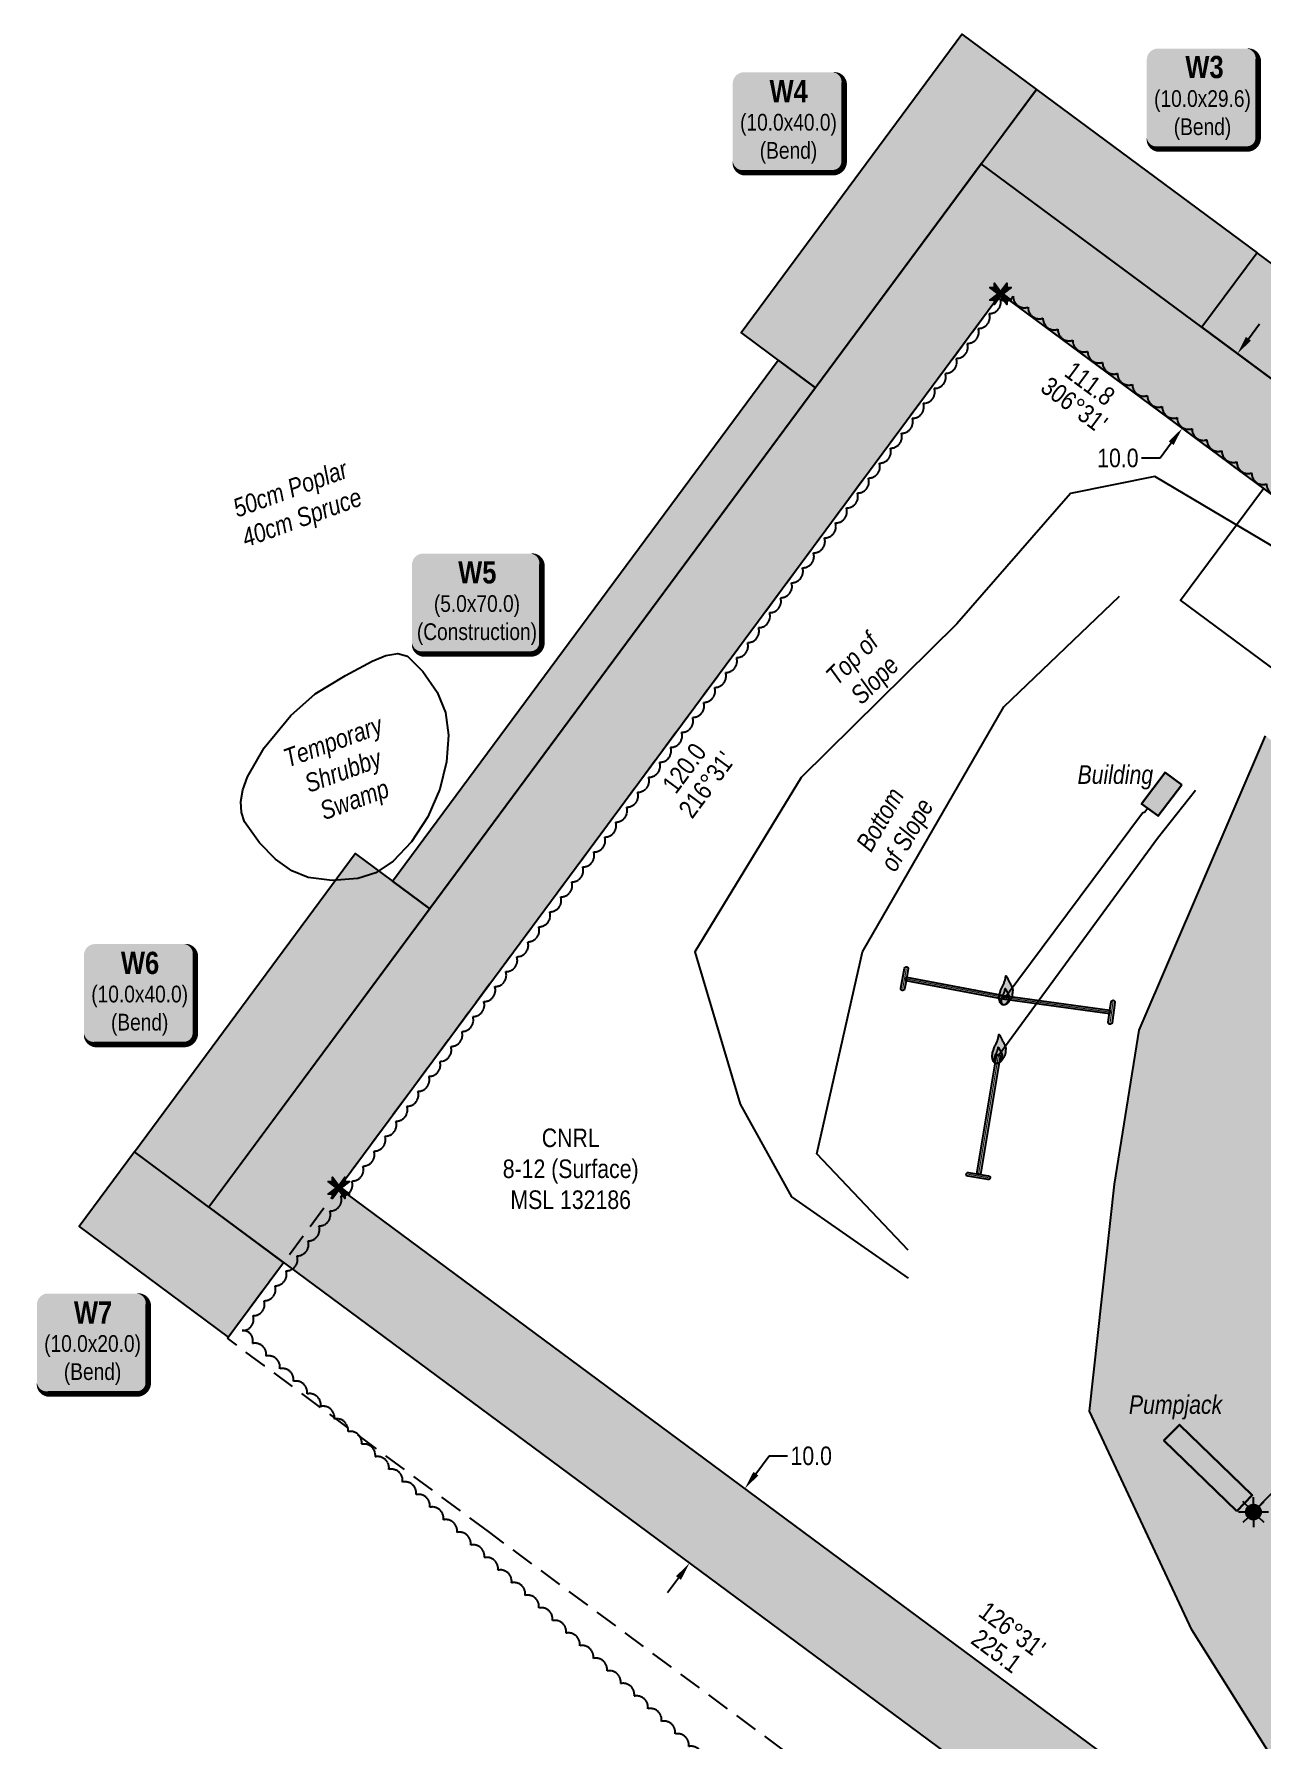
# Model space of a CAD drawing. Extents: x 391856 to 401992, y 6055951 to 6064954.
# Drawn here: x 397729 to 398391, y 6061856 to 6062775 of the extents above; entities that cross this region are included whole.
import ezdxf
from ezdxf.enums import TextEntityAlignment as Align

# ---------------------------------------------------------------- set-up
doc = ezdxf.new("R2010")
doc.units = 0
doc.header["$LTSCALE"] = 5
doc.header["$PDSIZE"] = 0.5
doc.linetypes.add('0', pattern=[1, 1, 0])
doc.linetypes.add('foc-ACCESSROAD', pattern=[3.75, 2.5, -1.25])
doc.layers.get('Defpoints').update_dxf_attribs({"color": 9})
for name, color, linetype, true_color in [('AS-PIPE-AG', 7, 'Continuous', 0x7d00fa), ('AS-STRUCTURE-H', 7, 'Continuous', 0xa8a8a8), ('AS-STRUCTURE-T', 7, 'Continuous', 0x454545), ('P-TEMP-BLUE-H', 7, 'Continuous', 0x99e6ff)]:
    doc.layers.add(name, color=color, linetype=linetype, true_color=true_color)
for name, color, linetype in [('AS-ROADS', 254, 'Continuous'), ('AS-SYMBOL', 7, 'Continuous'), ('C-RW', 13, 'Continuous'), ('C-WS', 13, 'foc-ACCESSROAD'), ('C-WS-S', 8, 'Continuous'), ('L-BD1', 253, 'Continuous'), ('L-MON', 1, 'Continuous'), ('P-PROPOSED', 10, 'Continuous'), ('P-PROPOSED-H', 21, 'Continuous'), ('P-TEMP-BLOCKS', 250, 'Continuous'), ('P-TEMP-BLUE', 146, 'Continuous'), ('P-TXT', 4, 'Continuous'), ('T-BUSH', 110, '0'), ('T-BUSH-T', 110, 'Continuous'), ('T-SLOPE', 48, 'Continuous'), ('WETLAND', 143, 'Continuous'), ('WETLAND-T', 146, 'Continuous')]:
    doc.layers.add(name, color=color, linetype=linetype)
doc.layers.add('AS-STRUCTURE', color=7, linetype='Continuous', lineweight=30, true_color=0x595959)
doc.layers.add('C-WS-T', color=13, linetype='Continuous', lineweight=9)
doc.layers.add('T-TEXT', color=48, linetype='Continuous', lineweight=18)
doc.styles.add('80', font='ARIALN.TTF', dxfattribs={"height": 10})
doc.styles.add('80CG', font='ARIALN.TTF', dxfattribs={"height": 10})
doc.styles.add('80L', font='ARIALN.TTF', dxfattribs={"height": 10})
doc.styles.add('BOLD', font='ARIALNB.TTF')
doc.dimstyles.new('Compass 5 000', dxfattribs={"dimscale": 5, "dimtxt": 9, "dimasz": 2, "dimexe": 0.2, "dimexo": 0.0625, "dimgap": 0.5, "dimtad": 0, "dimtih": 1, "dimtoh": 1, "dimzin": 0, "dimdsep": 46, "dimtxsty": '80CG', "dimcen": 0.1, "dimse1": 1, "dimse2": 1, "dimclrd": 256, "dimclrt": 256, "dimaunit": 1, "dimadec": 4, "dimazin": 0, "dimtfac": 0.06, "dimtofl": 0, "dimtmove": 0, "dimatfit": 1, "dimfxl": 0.2, "dimtolj": 1, "dimtzin": 0, "dimlwd": -1, "dimarcsym": 0})

# ---------------------------------------------------------------- blocks, each defined once
blk = doc.blocks.new('*U58')
at = {"true_color": 0x99e6ff}
h = blk.add_hatch(color=141, dxfattribs=at)
edge = h.paths.add_edge_path()
edge.add_line((-24, -35.61), (24, -35.61))
edge.add_arc((24, -29.61), 6, 270, 360)
edge.add_line((30, -29.61), (30, 12.5))
edge.add_arc((24, 12.5), 6, 0, 90)
edge.add_line((24, 18.5), (-24, 18.5))
edge.add_arc((-24, 12.5), 6, 90, 180)
edge.add_line((-30, 12.5), (-30, -29.61))
edge.add_arc((-24, -29.61), 6, 180, 270)
at = {"color": 250, "flags": 128}
blk.add_lwpolyline([(-24, -35.61, 3, 3, 0), (24, -35.61, 3, 3, 0.414214), (30, -29.61, 3, 3, 0), (30, 12.5, 3, 0, 0.414214), (24, 18.5, 0, 0, 0), (-24, 18.5, 0, 0, 0.414214), (-30, 12.5, 0, 0, 0), (-30, -29.61, 0, 3, 0.414214)], format="xyseb", close=True, dxfattribs=at)
at = {"flags": 128}
blk.add_lwpolyline([(-25.03, -20.16, 0, 7.5, 0), (0, 0, 0, 0, 0)], format="xyseb", dxfattribs=at)
at = {"color": 250}
for tag, p, height, style in [('TEMP_AREA_W1_001', (-9.21, 2.24), 12, 'BOLD'), ('ENTER_TEXT_001', (-30.66, -12.93), 9, '80')]:
    blk.add_attdef(tag, p, '', height=height, dxfattribs=dict(at, style=style))
blk = doc.blocks.new('*U59')
at = {"true_color": 0x99e6ff}
h = blk.add_hatch(color=141, dxfattribs=at)
edge = h.paths.add_edge_path()
edge.add_line((-29, -35.61), (29, -35.61))
edge.add_arc((29, -29.61), 6, 270, 360)
edge.add_line((35, -29.61), (35, 12.5))
edge.add_arc((29, 12.5), 6, 0, 90)
edge.add_line((29, 18.5), (-29, 18.5))
edge.add_arc((-29, 12.5), 6, 90, 180)
edge.add_line((-35, 12.5), (-35, -29.61))
edge.add_arc((-29, -29.61), 6, 180, 270)
at = {"color": 250, "flags": 128}
blk.add_lwpolyline([(-29, -35.61, 3, 3, 0), (29, -35.61, 3, 3, 0.414214), (35, -29.61, 3, 3, 0), (35, 12.5, 3, 0, 0.414214), (29, 18.5, 0, 0, 0), (-29, 18.5, 0, 0, 0.414214), (-35, 12.5, 0, 0, 0), (-35, -29.61, 0, 3, 0.414214)], format="xyseb", close=True, dxfattribs=at)
at = {"flags": 128}
blk.add_lwpolyline([(-25.03, -20.16, 0, 7.5, 0), (0, 0, 0, 0, 0)], format="xyseb", dxfattribs=at)
at = {"color": 250}
for tag, p, height, style in [('TEMP_AREA_W1_001', (-9.21, 2.24), 12, 'BOLD'), ('ENTER_TEXT_001', (-30.66, -12.93), 9, '80')]:
    blk.add_attdef(tag, p, '', height=height, dxfattribs=dict(at, style=style))
blk = doc.blocks.new('*D121')
at = {"layer": 'Defpoints', "color": 0, "transparency": 16777216}
for p in [(398083.72, 6062012.56), (398053.94, 6061972.4), (398082.6, 6061951.14)]:
    blk.add_point(p, dxfattribs=at)
at = {"layer": 'P-TXT', "transparency": 16777216}
for p, q in [((398118.34, 6061999.33), (398125.43, 6062008.89)), ((398125.43, 6062008.89), (398135.43, 6062008.89)), ((398076.64, 6061943.11), (398070.69, 6061935.08))]:
    blk.add_line(p, q, dxfattribs=at)
for points in [[(398117, 6062000.33), (398119.68, 6061998.34), (398112.38, 6061991.3)], [(398075.31, 6061944.1), (398077.98, 6061942.12), (398082.6, 6061951.14)]]:
    blk.add_solid(points, dxfattribs=at)
at = {"layer": 'P-TXT', "transparency": 16777216, "insert": (398148.18, 6062008.89), "char_height": 10, "attachment_point": 5, "style": '80CG'}
blk.add_mtext('\\A1;10.0', dxfattribs=at)
blk = doc.blocks.new('*U125')
h = blk.add_hatch(color=255)
h.dxf.hatch_style = 1
edge = h.paths.add_edge_path()
edge.add_arc((0.2, 1.08), 0.2, -10.6608, 169.3392, ccw=False)
edge.add_line((0.4, 1.04), (0.16, -0.23))
edge.add_line((0.16, -0.23), (-0.01, -1.12))
edge.add_arc((-0.2, -1.08), 0.2, 169.3392, 349.3392, ccw=False)
edge.add_line((-0.4, -1.04), (0.01, 1.12))
h = blk.add_hatch(color=255)
h.dxf.hatch_style = 1
edge = h.paths.add_edge_path()
edge.add_arc((10.86, -2.04), 0.2, -100.6608, 79.3392, ccw=False)
edge.add_line((10.82, -2.24), (0.16, -0.23))
edge.add_line((0.16, -0.23), (0.23, 0.16))
edge.add_line((0.23, 0.16), (10.89, -1.85))
at = {"color": 255}
blk.add_lwpolyline([(0.01, 1.12, -1), (0.4, 1.04), (0.16, -0.23), (-0.01, -1.12, -1), (-0.4, -1.04)], format="xyb", close=True, dxfattribs=at)
at = {"color": 72, "const_width": 0.1, "flags": 128}
for points in [[(0.2, 1.08), (-0.2, -1.08)], [(10.86, -2.04), (0, 0)]]:
    blk.add_lwpolyline(points, dxfattribs=at)
at = {"color": 255, "flags": 128}
blk.add_lwpolyline([(10.89, -1.85, -1), (10.82, -2.24), (0.16, -0.23), (0.23, 0.16)], format="xyb", close=True, dxfattribs=at)
blk = doc.blocks.new('*U126')
h = blk.add_hatch(color=255)
h.dxf.hatch_style = 1
edge = h.paths.add_edge_path()
edge.add_arc((2.16, 12.91), 0.2, -9.5113, 170.4887, ccw=False)
edge.add_line((2.36, 12.88), (0.23, 0.16))
edge.add_line((0.23, 0.16), (-0.16, 0.23))
edge.add_line((-0.16, 0.23), (1.97, 12.94))
h = blk.add_hatch(color=255)
h.dxf.hatch_style = 1
edge = h.paths.add_edge_path()
edge.add_arc((-1.08, 0.18), 0.2, 80.4887, 260.4887, ccw=False)
edge.add_line((-1.05, 0.38), (0.23, 0.16))
edge.add_line((0.23, 0.16), (1.12, 0.02))
edge.add_arc((1.08, -0.18), 0.2, -99.5113, 80.4887, ccw=False)
edge.add_line((1.05, -0.38), (-1.12, -0.02))
at = {"color": 255, "flags": 128}
blk.add_lwpolyline([(1.97, 12.94, -1), (2.36, 12.88), (0.23, 0.16), (-0.16, 0.23)], format="xyb", close=True, dxfattribs=at)
at = {"color": 72, "const_width": 0.1, "flags": 128}
for points in [[(2.16, 12.91), (0, 0)], [(-1.08, 0.18), (1.08, -0.18)]]:
    blk.add_lwpolyline(points, dxfattribs=at)
at = {"color": 255}
blk.add_lwpolyline([(-1.12, -0.02, -1), (-1.05, 0.38), (0.23, 0.16), (1.12, 0.02, -1), (1.05, -0.38)], format="xyb", close=True, dxfattribs=at)
blk = doc.blocks.new('*U124')
h = blk.add_hatch(color=255)
h.dxf.hatch_style = 1
edge = h.paths.add_edge_path()
edge.add_arc((-11.46, 1.58), 0.2, 82.1299, 262.1299, ccw=False)
edge.add_line((-11.43, 1.78), (-0.17, 0.23))
edge.add_line((-0.17, 0.23), (-0.23, -0.17))
edge.add_line((-0.23, -0.17), (-11.48, 1.39))
h = blk.add_hatch(color=255)
h.dxf.hatch_style = 1
edge = h.paths.add_edge_path()
edge.add_arc((-0.15, -1.09), 0.2, 172.1299, 352.1299, ccw=False)
edge.add_line((-0.35, -1.06), (-0.17, 0.23))
edge.add_line((-0.17, 0.23), (-0.05, 1.12))
edge.add_arc((0.15, 1.09), 0.2, -7.8701, 172.1299, ccw=False)
edge.add_line((0.35, 1.06), (0.05, -1.12))
at = {"color": 255, "flags": 128}
blk.add_lwpolyline([(-11.48, 1.39, -1), (-11.43, 1.78), (-0.17, 0.23), (-0.23, -0.17)], format="xyb", close=True, dxfattribs=at)
at = {"color": 72, "const_width": 0.1, "flags": 128}
for points in [[(-11.46, 1.58), (0, 0)], [(-0.15, -1.09), (0.15, 1.09)]]:
    blk.add_lwpolyline(points, dxfattribs=at)
at = {"color": 255}
blk.add_lwpolyline([(0.05, -1.12, -1), (-0.35, -1.06), (-0.17, 0.23), (-0.05, 1.12, -1), (0.35, 1.06)], format="xyb", close=True, dxfattribs=at)
blk = doc.blocks.new('FLARE')
h = blk.add_hatch(color=255)
h.dxf.hatch_style = 1
h.paths.add_polyline_path([(0.16, 2.41, 0.114147), (0.13, 2.43), (0.11, 2.44, 0.261551), (0.01, 2.42), (0, 2.41, 0.131268), (-0.03, 2.37), (-0.04, 2.35, 0.041497), (-0.05, 2.33), (-0.05, 2.29, 0.015174), (-0.05, 2.29), (-0.06, 2.24, 0.004376), (-0.06, 2.24), (-0.07, 2.18), (-0.08, 2.11), (-0.09, 2.05), (-0.1, 1.98), (-0.12, 1.91), (-0.14, 1.83), (-0.17, 1.76), (-0.19, 1.68), (-0.22, 1.61), (-0.26, 1.53), (-0.29, 1.46), (-0.32, 1.39), (-0.36, 1.32), (-0.39, 1.25, 0.000505), (-0.39, 1.25), (-0.43, 1.18, 0.002398), (-0.43, 1.18), (-0.46, 1.1, 0.004177), (-0.46, 1.1), (-0.5, 1.03, 0.005735), (-0.5, 1.03), (-0.53, 0.95, 0.006994), (-0.53, 0.95), (-0.56, 0.87, 0.00791), (-0.57, 0.87), (-0.6, 0.78, 0.008323), (-0.6, 0.78), (-0.63, 0.69, 0.008095), (-0.63, 0.68), (-0.66, 0.59, 0.008067), (-0.66, 0.59), (-0.68, 0.49, 0.008387), (-0.68, 0.49), (-0.7, 0.39, 0.009056), (-0.71, 0.38), (-0.72, 0.28, 0.010123), (-0.72, 0.28), (-0.74, 0.18, 0.011689), (-0.74, 0.18), (-0.75, 0.08, 0.013925), (-0.75, 0.08), (-0.75, -0.02, 0.016488), (-0.75, -0.02), (-0.75, -0.11, 0.017255), (-0.75, -0.12), (-0.74, -0.2, 0.01735), (-0.74, -0.2), (-0.73, -0.28, 0.017311), (-0.73, -0.29), (-0.71, -0.36, 0.01715), (-0.71, -0.36), (-0.69, -0.43, 0.016886), (-0.69, -0.44), (-0.66, -0.5, 0.016546), (-0.66, -0.5), (-0.63, -0.56, 0.016164), (-0.63, -0.56), (-0.6, -0.61, 0.016329), (-0.6, -0.62), (-0.57, -0.66, 0.018828), (-0.57, -0.67), (-0.54, -0.71, 0.022087), (-0.53, -0.71), (-0.5, -0.75, 0.025345), (-0.49, -0.76), (-0.46, -0.78, 0.028234), (-0.45, -0.79), (-0.42, -0.82, 0.030298), (-0.41, -0.82), (-0.37, -0.84, 0.031129), (-0.36, -0.85), (-0.32, -0.86, 0.030544), (-0.31, -0.87), (-0.27, -0.88, 0.028465), (-0.26, -0.88), (-0.22, -0.89, 0.025311), (-0.21, -0.89), (-0.16, -0.89, 0.02283), (-0.15, -0.89), (-0.11, -0.89, 0.021226), (-0.1, -0.89), (-0.05, -0.88, 0.020401), (-0.04, -0.88), (0, -0.87, 0.020299), (0.01, -0.87), (0.05, -0.85, 0.020911), (0.06, -0.85), (0.11, -0.83, 0.022277), (0.11, -0.83), (0.15, -0.81, 0.023712), (0.16, -0.8), (0.2, -0.78, 0.022408), (0.21, -0.78), (0.24, -0.75, 0.01993), (0.25, -0.74), (0.28, -0.72, 0.017146), (0.28, -0.71), (0.31, -0.68, 0.014211), (0.32, -0.68), (0.35, -0.64, 0.011221), (0.35, -0.64), (0.37, -0.61, 0.008212), (0.38, -0.61), (0.4, -0.57, 0.005172), (0.4, -0.57), (0.42, -0.54, 0.002523), (0.43, -0.54), (0.45, -0.5, 0.001671), (0.45, -0.5), (0.47, -0.47, 0.001229), (0.47, -0.47), (0.49, -0.44, 0.00075), (0.49, -0.44), (0.51, -0.41, 0.00026), (0.51, -0.41), (0.54, -0.37), (0.56, -0.34), (0.58, -0.3), (0.61, -0.27), (0.63, -0.23, 0.001311), (0.63, -0.23), (0.66, -0.19, 0.003726), (0.66, -0.19), (0.69, -0.15, 0.006065), (0.69, -0.14), (0.72, -0.1, 0.008452), (0.72, -0.1), (0.74, -0.05, 0.010991), (0.75, -0.05), (0.77, 0, 0.013767), (0.77, 0), (0.79, 0.05, 0.016839), (0.8, 0.05), (0.81, 0.1, 0.019104), (0.82, 0.11), (0.83, 0.15, 0.016987), (0.83, 0.16), (0.84, 0.21, 0.013636), (0.84, 0.21), (0.85, 0.26, 0.010244), (0.85, 0.27), (0.86, 0.31, 0.006846), (0.86, 0.32), (0.86, 0.37, 0.003419), (0.86, 0.37), (0.86, 0.41), (0.87, 0.46), (0.87, 0.5), (0.88, 0.54), (0.88, 0.59), (0.89, 0.63, 0.001278), (0.89, 0.63), (0.89, 0.67, 0.004735), (0.89, 0.67), (0.9, 0.71, 0.008354), (0.9, 0.72), (0.9, 0.76, 0.012059), (0.9, 0.76), (0.9, 0.8, 0.015712), (0.9, 0.81), (0.9, 0.85, 0.018457), (0.9, 0.85), (0.9, 0.89, 0.018102), (0.9, 0.9), (0.89, 0.94, 0.016533), (0.89, 0.95), (0.88, 0.99, 0.014576), (0.88, 0.99), (0.87, 1.03, 0.012435), (0.86, 1.04), (0.85, 1.08, 0.010283), (0.85, 1.09), (0.83, 1.13, 0.00824), (0.83, 1.13), (0.81, 1.18, 0.00638), (0.81, 1.18), (0.78, 1.23, 0.004735), (0.78, 1.23), (0.76, 1.29, 0.003388), (0.75, 1.29), (0.73, 1.34, 0.002345), (0.73, 1.34), (0.7, 1.4, 0.001492), (0.7, 1.4), (0.67, 1.46, 0.000746), (0.67, 1.46), (0.63, 1.51), (0.6, 1.57), (0.57, 1.62), (0.55, 1.68), (0.52, 1.73), (0.49, 1.78), (0.47, 1.83), (0.45, 1.87), (0.42, 1.92), (0.4, 1.97), (0.38, 2.02), (0.35, 2.08, 0.000332), (0.35, 2.08), (0.33, 2.13, 0.001849), (0.33, 2.13), (0.3, 2.19, 0.0038), (0.3, 2.19), (0.27, 2.24, 0.006473), (0.27, 2.24), (0.25, 2.29, 0.010865), (0.24, 2.3), (0.22, 2.34, 0.019524), (0.22, 2.34), (0.19, 2.38, 0.041077), (0.18, 2.39)])
at = {"color": 13, "flags": 128}
for points in [[(0.11, -0.72), (0.07, -0.74), (0.03, -0.76), (-0.02, -0.77), (-0.07, -0.78), (-0.11, -0.79), (-0.16, -0.79), (-0.2, -0.79), (-0.25, -0.78), (-0.29, -0.77), (-0.32, -0.76), (-0.36, -0.74), (-0.4, -0.71), (-0.43, -0.68), (-0.46, -0.65), (-0.49, -0.61), (-0.52, -0.56), (-0.54, -0.51), (-0.57, -0.46), (-0.59, -0.4), (-0.61, -0.33), (-0.63, -0.26), (-0.64, -0.19), (-0.65, -0.11), (-0.65, -0.02), (-0.65, 0.07), (-0.64, 0.17), (-0.63, 0.27), (-0.61, 0.36), (-0.58, 0.46), (-0.56, 0.56), (-0.53, 0.66), (-0.5, 0.75), (-0.47, 0.83), (-0.44, 0.91), (-0.41, 0.99), (-0.37, 1.06), (-0.34, 1.13), (-0.3, 1.2), (-0.27, 1.27), (-0.23, 1.34), (-0.2, 1.42), (-0.16, 1.49), (-0.13, 1.57), (-0.1, 1.65), (-0.07, 1.73), (-0.04, 1.8), (-0.02, 1.88), (0, 1.96), (0.01, 2.03), (0.02, 2.1), (0.03, 2.17), (0.04, 2.22), (0.05, 2.27), (0.05, 2.31), (0.06, 2.34), (0.08, 2.35), (0.09, 2.34), (0.11, 2.32), (0.13, 2.29), (0.16, 2.25), (0.18, 2.2), (0.21, 2.14), (0.24, 2.09), (0.26, 2.03), (0.29, 1.98), (0.31, 1.93), (0.33, 1.88), (0.36, 1.83), (0.38, 1.78), (0.41, 1.73), (0.43, 1.68), (0.46, 1.63), (0.49, 1.58), (0.52, 1.52), (0.55, 1.47), (0.58, 1.41), (0.61, 1.35), (0.64, 1.3), (0.67, 1.24), (0.69, 1.19), (0.72, 1.14), (0.74, 1.09), (0.75, 1.05), (0.77, 1), (0.78, 0.96), (0.79, 0.92), (0.8, 0.88), (0.8, 0.84), (0.8, 0.8), (0.8, 0.76), (0.8, 0.72), (0.79, 0.68), (0.79, 0.64), (0.78, 0.6), (0.78, 0.56), (0.77, 0.51), (0.77, 0.47), (0.76, 0.42), (0.76, 0.37), (0.76, 0.33), (0.75, 0.28), (0.74, 0.23), (0.73, 0.18), (0.72, 0.13), (0.7, 0.09), (0.68, 0.04), (0.66, 0), (0.63, -0.05), (0.61, -0.09), (0.58, -0.13), (0.55, -0.17), (0.53, -0.21), (0.5, -0.25), (0.48, -0.28), (0.45, -0.32), (0.43, -0.35), (0.41, -0.38), (0.39, -0.42), (0.37, -0.45), (0.34, -0.48), (0.32, -0.51), (0.3, -0.55), (0.27, -0.58), (0.24, -0.61), (0.21, -0.64), (0.18, -0.67), (0.15, -0.7)], [(0.02, -0.75), (-0.01, -0.76), (-0.03, -0.77), (-0.05, -0.78), (-0.08, -0.78), (-0.11, -0.79), (-0.13, -0.79), (-0.16, -0.79), (-0.18, -0.78), (-0.2, -0.78), (-0.23, -0.77), (-0.25, -0.76), (-0.26, -0.74), (-0.28, -0.73), (-0.3, -0.71), (-0.32, -0.69), (-0.33, -0.66), (-0.35, -0.63), (-0.36, -0.6), (-0.37, -0.57), (-0.39, -0.53), (-0.4, -0.49), (-0.4, -0.45), (-0.41, -0.41), (-0.41, -0.36), (-0.41, -0.31), (-0.4, -0.25), (-0.39, -0.2), (-0.38, -0.14), (-0.37, -0.09), (-0.36, -0.03), (-0.34, 0.02), (-0.32, 0.07), (-0.31, 0.12), (-0.29, 0.16), (-0.27, 0.21), (-0.25, 0.25), (-0.23, 0.29), (-0.21, 0.33), (-0.19, 0.37), (-0.17, 0.41), (-0.15, 0.45), (-0.14, 0.49), (-0.12, 0.53), (-0.1, 0.58), (-0.08, 0.62), (-0.07, 0.66), (-0.06, 0.71), (-0.05, 0.75), (-0.04, 0.79), (-0.03, 0.83), (-0.03, 0.87), (-0.02, 0.9), (-0.02, 0.93), (-0.01, 0.95), (-0.01, 0.96), (0, 0.97), (0.01, 0.96), (0.02, 0.95), (0.03, 0.94), (0.04, 0.91), (0.06, 0.88), (0.07, 0.86), (0.09, 0.82), (0.1, 0.79), (0.12, 0.76), (0.13, 0.74), (0.14, 0.71), (0.16, 0.68), (0.17, 0.65), (0.18, 0.63), (0.2, 0.6), (0.21, 0.57), (0.23, 0.54), (0.25, 0.51), (0.26, 0.47), (0.28, 0.44), (0.3, 0.41), (0.31, 0.38), (0.33, 0.35), (0.34, 0.32), (0.36, 0.29), (0.37, 0.27), (0.38, 0.24), (0.39, 0.22), (0.39, 0.19), (0.4, 0.17), (0.4, 0.15), (0.41, 0.13), (0.41, 0.1), (0.41, 0.08), (0.4, 0.06), (0.4, 0.04), (0.4, 0.01), (0.39, -0.01), (0.39, -0.03), (0.39, -0.06), (0.39, -0.08), (0.38, -0.11), (0.38, -0.14), (0.38, -0.16), (0.38, -0.19), (0.37, -0.22), (0.37, -0.24), (0.36, -0.27), (0.35, -0.3), (0.34, -0.32), (0.32, -0.35), (0.31, -0.37), (0.3, -0.4), (0.28, -0.42), (0.27, -0.44), (0.25, -0.46), (0.24, -0.48), (0.22, -0.5), (0.21, -0.52), (0.2, -0.54), (0.19, -0.56), (0.17, -0.58), (0.16, -0.6), (0.15, -0.61), (0.14, -0.63), (0.12, -0.65), (0.11, -0.67), (0.09, -0.69), (0.08, -0.7), (0.06, -0.72), (0.04, -0.74)]]:
    blk.add_lwpolyline(points, close=True, dxfattribs=at)
blk = doc.blocks.new('GAS')
h = blk.add_hatch(color=255)
h.dxf.hatch_style = 1
edge = h.paths.add_edge_path()
edge.add_arc((0, 0), 0.9, 0, 360)
for p, q in [((-0.81, 0), (-1.62, 0)), ((-0.57, 0.57), (-1.14, 1.14)), ((0, 0.81), (0, 1.62)), ((0.57, 0.57), (1.14, 1.14)), ((1.62, 0), (0.81, 0)), ((-0.57, -0.57), (-1.14, -1.14)), ((0, -0.81), (0, -1.62)), ((1.14, -1.14), (0.57, -0.57))]:
    blk.add_line(p, q)
blk.add_circle((0, 0), 0.8)
blk = doc.blocks.new('TEMP')
h = blk.add_hatch(color=255)
h.dxf.hatch_style = 1
h.paths.add_polyline_path([(0, 0.25), (-0.67, 1.15), (-0.67, 0.67), (-1.15, 0.67), (-0.25, 0), (-1.15, -0.67), (-0.67, -0.67), (-0.67, -1.15), (0, -0.25), (0.67, -1.15), (0.67, -0.67), (1.15, -0.67), (0.25, 0), (1.15, 0.67), (0.67, 0.67), (0.67, 1.15)])
h.paths.add_polyline_path([(0.57, 0.85), (0.57, 0.57), (0.85, 0.57), (0.08, 0), (0.85, -0.57), (0.57, -0.57), (0.57, -0.85), (0, -0.08), (-0.57, -0.85), (-0.57, -0.57), (-0.85, -0.57), (-0.08, 0), (-0.85, 0.57), (-0.57, 0.57), (-0.57, 0.85), (0, 0.08)], flags=16)
h = blk.add_hatch(color=1)
h.dxf.hatch_style = 1
h.paths.add_polyline_path([(0, 0.08), (-0.57, 0.85), (-0.57, 0.57), (-0.85, 0.57), (-0.08, 0), (-0.85, -0.57), (-0.57, -0.57), (-0.57, -0.85), (0, -0.08), (0.57, -0.85), (0.57, -0.57), (0.85, -0.57), (0.08, 0), (0.85, 0.57), (0.57, 0.57), (0.57, 0.85)])
at = {"color": 1}
for p, q in [((-0.08, 0), (0.08, 0)), ((0, 0.08), (0, -0.08))]:
    blk.add_line(p, q, dxfattribs=at)
at = {"color": 255, "flags": 128}
blk.add_lwpolyline([(-0.25, 0), (-1.15, 0.67), (-0.67, 0.67), (-0.67, 1.15), (0, 0.25), (0.67, 1.15), (0.67, 0.67), (1.15, 0.67), (0.25, 0), (1.15, -0.67), (0.67, -0.67), (0.67, -1.15), (0, -0.25), (-0.67, -1.15), (-0.67, -0.67), (-1.15, -0.67)], close=True, dxfattribs=at)
at = {"color": 1, "flags": 128}
blk.add_lwpolyline([(-0.08, 0), (-0.85, 0.57), (-0.57, 0.57), (-0.57, 0.85), (0, 0.08), (0.57, 0.85), (0.57, 0.57), (0.85, 0.57), (0.08, 0), (0.85, -0.57), (0.57, -0.57), (0.57, -0.85), (0, -0.08), (-0.57, -0.85), (-0.57, -0.57), (-0.85, -0.57)], close=True, dxfattribs=at)
blk = doc.blocks.new('*D136')
at = {"layer": 'Defpoints', "color": 0, "transparency": 16777216}
for p in [(398384.42, 6062597.88), (398348.09, 6062562.59), (398354.68, 6062557.71)]:
    blk.add_point(p, dxfattribs=at)
at = {"layer": 'P-TXT', "transparency": 16777216}
for p, q in [((398383.78, 6062610.8), (398389.73, 6062618.83)), ((398342.14, 6062554.55), (398336.18, 6062546.51)), ((398336.18, 6062546.51), (398326.18, 6062546.51))]:
    blk.add_line(p, q, dxfattribs=at)
for points in [[(398382.44, 6062611.79), (398385.12, 6062609.8), (398377.83, 6062602.76)], [(398340.8, 6062555.54), (398343.48, 6062553.56), (398348.09, 6062562.59)]]:
    blk.add_solid(points, dxfattribs=at)
at = {"layer": 'P-TXT', "transparency": 16777216, "insert": (398313.43, 6062546.51), "char_height": 10, "attachment_point": 5, "style": '80CG'}
blk.add_mtext('\\A1;10.0', dxfattribs=at)

msp = doc.modelspace()

# ---------------------------------------------------------------- hatches: boundary and pattern name
at = {"layer": 'AS-ROADS'}
h = msp.add_hatch(color=256, dxfattribs=at)
h.dxf.hatch_style = 1
h.paths.add_polyline_path([(398419.579, 6061794.897), (398397.595, 6061844.586), (398353.248, 6061915.128), (398298.047, 6062033.044), (398311.662, 6062155.321), (398324.862, 6062238.293), (398392.984, 6062396.845), (398458.269, 6062346.27), (398518.447, 6062295.23), (398501.135, 6062268.89), (398514.196, 6062260.102), (398539.545, 6062297.086), (398572.338, 6062273.237), (398551.39, 6062248.737), (398602.21, 6062188.959), (398637.703, 6062227.299), (398658.031, 6062211.328), (398638.939, 6062184.082), (398667.855, 6062163.59), (398651.419, 6062137.029), (398666.079, 6062128.056), (398693.145, 6062164.155), (398709.686, 6062155.701), (398735.106, 6062183.752), (398788.792, 6062141.361), (398772.235, 6062127.826), (398763.822, 6062099.54), (398733.864, 6062085.894), (398721.228, 6062074.268), (398713.92, 6062021.239), (398749.871, 6061956.252), (398676.888, 6061965.138), (398577.595, 6061899.858), (398489.641, 6061846.707), (398483.814, 6061803.02), (398479.644, 6061735.936), (398448.747, 6061754.037)])
at = {"layer": 'AS-STRUCTURE-H'}
h = msp.add_hatch(color=256, dxfattribs=at)
h.dxf.hatch_style = 1
h.paths.add_polyline_path([(398347.901, 6062370.505), (398338.828, 6062377.177), (398326.188, 6062360.216), (398335.071, 6062353.713)])
h = msp.add_hatch(color=256, dxfattribs=at)
h.dxf.hatch_style = 1
h.paths.add_polyline_path([(398377.453, 6061979.208), (398338.212, 6062017.198), (398346.651, 6062025.666), (398385.856, 6061987.747)])
at = {"layer": 'P-PROPOSED-H'}
h = msp.add_hatch(color=256, dxfattribs=at)
h.dxf.hatch_style = 1
h.paths.add_polyline_path([(398184.476, 6060781.966), (398244.71, 6060737.28), (398798.27, 6061483.452), (397893.558, 6062153.343), (398250.234, 6062635.046), (398699.366, 6062302.488), (398729.151, 6062342.649), (398239.805, 6062704.984), (397823.621, 6062142.913), (398708.205, 6061487.926), (398434.297, 6061118.712), (398439.481, 6061083.74), (398320.362, 6060923.174), (398285.382, 6060917.981)])
at = {"layer": 'P-TEMP-BLUE-H'}
h = msp.add_hatch(color=256, dxfattribs=at)
h.dxf.hatch_style = 1
h.paths.add_polyline_path([(398150.533, 6062584.419), (398110.371, 6062614.203), (398229.386, 6062774.936), (398269.547, 6062745.152)])
h = msp.add_hatch(color=256, dxfattribs=at)
h.dxf.hatch_style = 1
h.paths.add_polyline_path([(398269.547, 6062745.152), (398388.397, 6062657.151), (398358.614, 6062616.989), (398239.794, 6062704.969)])
h = msp.add_hatch(color=256, dxfattribs=at)
h.dxf.hatch_style = 1
h.paths.add_polyline_path([(398358.614, 6062616.989), (398528.744, 6062491.017), (398538.744, 6062545.827), (398388.397, 6062657.151)])
h = msp.add_hatch(color=256, dxfattribs=at)
h.dxf.hatch_style = 1
h.paths.add_polyline_path([(397922.55, 6062318.531), (398130.452, 6062599.311), (398150.533, 6062584.419), (397942.642, 6062303.655)])
h = msp.add_hatch(color=256, dxfattribs=at)
h.dxf.hatch_style = 1
h.paths.add_polyline_path([(397823.621, 6062142.913), (397783.448, 6062172.682), (397902.458, 6062333.408), (397942.642, 6062303.655)])
h = msp.add_hatch(color=256, dxfattribs=at)
h.dxf.hatch_style = 1
h.paths.add_polyline_path([(397863.794, 6062113.145), (397783.448, 6062172.682), (397753.695, 6062132.498), (397834.04, 6062072.961)])

# ---------------------------------------------------------------- linework, layer by layer
at = {"layer": 'AS-PIPE-AG', "flags": 128}
msp.add_lwpolyline([(398355.219, 6062367.383), (398334.801, 6062341.593), (398248.993, 6062224.278)], dxfattribs=at)
at = {"layer": 'AS-PIPE-AG'}
for points in [[(398329.579, 6062357.87, 0), (398327.877, 6062355.689, 1.854), (398326.708, 6062355.119, 0), (398252.739, 6062255.83, 0)], [(398386.486, 6061978.853, 0), (398436.676, 6062029.913, 0), (398419.824, 6062050.931, 0), (398441.327, 6062068.888, 0)]]:
    msp.add_polyline3d(points, dxfattribs=at)
at = {"layer": 'AS-ROADS', "flags": 128}
msp.add_lwpolyline([(398397.595, 6061844.586), (398353.248, 6061915.128), (398298.047, 6062033.044), (398311.662, 6062155.321), (398324.862, 6062238.293), (398392.984, 6062396.845)], dxfattribs=at)
at = {"layer": 'AS-STRUCTURE', "flags": 128}
for points in [[(398347.901, 6062370.505), (398338.828, 6062377.177), (398326.188, 6062360.216), (398335.071, 6062353.713)], [(398377.453, 6061979.208), (398338.212, 6062017.198), (398346.651, 6062025.666), (398385.856, 6061987.747)]]:
    msp.add_lwpolyline(points, close=True, dxfattribs=at)
at = {"layer": 'C-RW'}
msp.add_lwpolyline([(399208.44, 6062540.803), (398913.456, 6062143.943), (398868.825, 6062083.668), (398347.194, 6062469.908), (398391.825, 6062530.183), (398833.692, 6062203.004), (398873.892, 6062173.238), (399168.627, 6062570.339)], dxfattribs=at)
at = {"layer": 'C-WS'}
msp.add_lwpolyline([(397853.64, 6062057.408), (397833.542, 6062072.289), (398250.223, 6062635.032), (398270.321, 6062620.15), (398390.909, 6062530.862), (398913.456, 6062143.943), (398749.76, 6061922.866), (398496.775, 6061581.201), (398329.118, 6061705.342), (397974.228, 6061968.119)], close=True, dxfattribs=at)
at = {"layer": 'P-PROPOSED', "flags": 128}
msp.add_lwpolyline([(398244.71, 6060737.28), (398798.27, 6061483.452), (397893.558, 6062153.343), (398250.234, 6062635.046), (398699.366, 6062302.488), (398729.151, 6062342.649), (398239.805, 6062704.984), (397823.621, 6062142.913), (398708.205, 6061487.926), (398434.297, 6061118.712), (398439.481, 6061083.74), (398320.362, 6060923.174), (398285.382, 6060917.981), (398184.476, 6060781.966)], dxfattribs=at)
at = {"layer": 'P-TEMP-BLUE', "flags": 128}
for points in [[(398150.533, 6062584.419), (398110.371, 6062614.203), (398229.386, 6062774.936), (398269.547, 6062745.152)], [(398269.547, 6062745.152), (398388.397, 6062657.151), (398358.614, 6062616.989), (398239.794, 6062704.969)], [(398358.614, 6062616.989), (398528.744, 6062491.017), (398538.744, 6062545.827), (398388.397, 6062657.151)], [(397922.55, 6062318.531), (398130.452, 6062599.311), (398150.533, 6062584.419), (397942.642, 6062303.655)], [(397823.621, 6062142.913), (397783.448, 6062172.682), (397902.458, 6062333.408), (397942.642, 6062303.655)], [(397863.794, 6062113.145), (397783.448, 6062172.682), (397753.695, 6062132.498), (397834.04, 6062072.961)]]:
    msp.add_lwpolyline(points, close=True, dxfattribs=at)
at = {"layer": 'T-BUSH', "flags": 128}
msp.add_lwpolyline([(398362.43, 6061537.862, 0.5205671), (398371.983, 6061540.82, 0.5205671), (398381.535, 6061543.777, 0.5205671), (398391.088, 6061546.735, 0.5205671), (398400.641, 6061549.692, 0.5205671), (398405.392, 6061553.737, 0.5205671), (398398.047, 6061560.523, 0.5205671), (398390.702, 6061567.309, 0.5205671), (398383.357, 6061574.095, 0.5205671), (398376.012, 6061580.881, 0.5205671), (398368.667, 6061587.667, 0.5205671), (398361.321, 6061594.453, 0.5205671), (398353.976, 6061601.239, 0.5205671), (398346.631, 6061608.025, 0.5205671), (398339.286, 6061614.811, 0.5205671), (398331.941, 6061621.597, 0.5205671), (398324.596, 6061628.383, 0.5205671), (398317.25, 6061635.168, 0.5205671), (398309.905, 6061641.954, 0.5205671), (398302.56, 6061648.74, 0.5205671), (398295.215, 6061655.526, 0.5205671), (398287.87, 6061662.312, 0.5205671), (398280.525, 6061669.098, 0.5205671), (398273.179, 6061675.884, 0.5205671), (398265.834, 6061682.67, 0.5205671), (398258.489, 6061689.456, 0.5205671), (398251.144, 6061696.242, 0.5205671), (398243.799, 6061703.028, 0.5205671), (398236.454, 6061709.813, 0.5205671), (398229.108, 6061716.599, 0.5205671), (398221.763, 6061723.385, 0.5205671), (398214.418, 6061730.171, 0.5205671), (398207.073, 6061736.957, 0.5205671), (398199.728, 6061743.743, 0.5205671), (398192.383, 6061750.529, 0.5205671), (398185.038, 6061757.315, 0.5205671), (398177.692, 6061764.101, 0.5205671), (398170.347, 6061770.887, 0.5205671), (398163.002, 6061777.673, 0.5205671), (398155.657, 6061784.459, 0.5205671), (398148.312, 6061791.244, 0.5205671), (398140.967, 6061798.03, 0.5205671), (398133.621, 6061804.816, 0.5205671), (398126.276, 6061811.602, 0.5205671), (398118.931, 6061818.388, 0.5205671), (398111.586, 6061825.174, 0.5205671), (398104.241, 6061831.96, 0.5205671), (398096.896, 6061838.746, 0.5205671), (398089.55, 6061845.532, 0.5205671), (398082.205, 6061852.318, 0.5205671), (398074.86, 6061859.104, 0.5205671), (398067.515, 6061865.889, 0.5205671), (398060.17, 6061872.675, 0.5205671), (398052.825, 6061879.461, 0.5205671), (398045.479, 6061886.247, 0.5205671), (398038.134, 6061893.033, 0.5205671), (398030.789, 6061899.819, 0.5205671), (398023.444, 6061906.605, 0.5205671), (398016.099, 6061913.391, 0.5205671), (398008.754, 6061920.177, 0.5205671), (398001.409, 6061926.963, 0.5205671), (397994.063, 6061933.749, 0.5205671), (397986.718, 6061940.535, 0.5205671), (397979.373, 6061947.32, 0.5205671), (397972.028, 6061954.106, 0.5205671), (397964.683, 6061960.892, 0.5205671), (397957.338, 6061967.678, 0.5205671), (397949.992, 6061974.464, 0.5205671), (397942.647, 6061981.25, 0.5205671), (397935.302, 6061988.036, 0.5205671), (397927.957, 6061994.822, 0.5205671), (397920.612, 6062001.608, 0.5205671), (397913.267, 6062008.394, 0.5205671), (397905.921, 6062015.18, 0.5205671), (397898.576, 6062021.966, 0.5205671), (397891.231, 6062028.751, 0.5205671), (397883.886, 6062035.537, 0.5205671), (397876.541, 6062042.323, 0.5205671), (397869.196, 6062049.109, 0.5205671), (397861.85, 6062055.895, 0.5205671), (397854.505, 6062062.681, 0.5205671), (397847.16, 6062069.467, 0.5205671), (397841.48, 6062076.413, 0.5205671), (397847.401, 6062084.471, 0.5205671), (397853.322, 6062092.53, 0.5205671), (397859.243, 6062100.589, 0.5205671), (397865.164, 6062108.647, 0.5205671), (397871.084, 6062116.706, 0.5205671), (397877.005, 6062124.765, 0.5205671), (397882.926, 6062132.823, 0.5205671), (397888.847, 6062140.882, 0.5205671), (397894.768, 6062148.941, 0.5205671), (397900.689, 6062156.999, 0.5205671), (397906.61, 6062165.058, 0.5205671), (397912.531, 6062173.117, 0.5205671), (397918.452, 6062181.175, 0.5205671), (397924.373, 6062189.234, 0.5205671), (397930.294, 6062197.293, 0.5205671), (397936.215, 6062205.351, 0.5205671), (397942.136, 6062213.41, 0.5205671), (397948.057, 6062221.469, 0.5205671), (397953.978, 6062229.527, 0.5205671), (397959.899, 6062237.586, 0.5205671), (397965.82, 6062245.645, 0.5205671), (397971.741, 6062253.703, 0.5205671), (397977.662, 6062261.762, 0.5205671), (397983.583, 6062269.821, 0.5205671), (397989.504, 6062277.879, 0.5205671), (397995.425, 6062285.938, 0.5205671), (398001.346, 6062293.997, 0.5205671), (398007.267, 6062302.055, 0.5205671), (398013.188, 6062310.114, 0.5205671), (398019.109, 6062318.173, 0.5205671), (398025.03, 6062326.231, 0.5205671), (398030.951, 6062334.29, 0.5205671), (398036.872, 6062342.349, 0.5205671), (398042.793, 6062350.407, 0.5205671), (398048.714, 6062358.466, 0.5205671), (398054.635, 6062366.525, 0.5205671), (398060.556, 6062374.583, 0.5205671), (398066.477, 6062382.642, 0.5205671), (398072.398, 6062390.701, 0.5205671), (398078.318, 6062398.759, 0.5205671), (398084.239, 6062406.818, 0.5205671), (398090.16, 6062414.877, 0.5205671), (398096.081, 6062422.935, 0.5205671), (398102.002, 6062430.994, 0.5205671), (398107.923, 6062439.053, 0.5205671), (398113.844, 6062447.111, 0.5205671), (398119.765, 6062455.17, 0.5205671), (398125.686, 6062463.229, 0.5205671), (398131.607, 6062471.287, 0.5205671), (398137.528, 6062479.346, 0.5205671), (398143.449, 6062487.405, 0.5205671), (398149.37, 6062495.463, 0.5205671), (398155.291, 6062503.522, 0.5205671), (398161.212, 6062511.581, 0.5205671), (398167.133, 6062519.639, 0.5205671), (398173.054, 6062527.698, 0.5205671), (398178.975, 6062535.757, 0.5205671), (398184.896, 6062543.815, 0.5205671), (398190.817, 6062551.874, 0.5205671), (398196.738, 6062559.933, 0.5205671), (398202.659, 6062567.991, 0.5205671), (398208.58, 6062576.05, 0.5205671), (398214.501, 6062584.109, 0.5205671), (398220.422, 6062592.167, 0.5205671), (398226.343, 6062600.226, 0.5205671), (398232.264, 6062608.285, 0.5205671), (398238.185, 6062616.343, 0.5205671), (398244.106, 6062624.402, 0.5205671), (398250.027, 6062632.461, 0.5205671), (398256.964, 6062633.782, 0.5205671), (398264.998, 6062627.828, 0.5205671), (398273.033, 6062621.874, 0.5205671), (398281.067, 6062615.92, 0.5205671), (398289.101, 6062609.967, 0.5205671), (398297.136, 6062604.013, 0.5205671), (398305.17, 6062598.059, 0.5205671), (398313.205, 6062592.105, 0.5205671), (398321.239, 6062586.151, 0.5205671), (398329.273, 6062580.197, 0.5205671), (398337.308, 6062574.244, 0.5205671), (398345.342, 6062568.29, 0.5205671), (398353.377, 6062562.336, 0.5205671), (398361.411, 6062556.382, 0.5205671), (398369.446, 6062550.428, 0.5205671), (398377.48, 6062544.474, 0.5205671), (398385.514, 6062538.521, 0.5205671), (398393.549, 6062532.567, 0.5205671), (398401.583, 6062526.613, 0.5205671), (398409.618, 6062520.659, 0.5205671), (398417.652, 6062514.705, 0.5205671), (398425.686, 6062508.751, 0.5205671), (398433.721, 6062502.798, 0.5205671), (398441.755, 6062496.844, 0.5205671), (398449.79, 6062490.89, 0.5205671), (398457.824, 6062484.936, 0.5205671), (398465.859, 6062478.982, 0.5205671), (398473.893, 6062473.028, 0.5205671), (398481.927, 6062467.074, 0.5205671), (398489.962, 6062461.121, 0.5205671), (398497.996, 6062455.167, 0.5205671), (398506.031, 6062449.213, 0.5205671), (398514.065, 6062443.259, 0.5205671), (398522.099, 6062437.305, 0.5205671), (398530.149, 6062431.374, 0.5205671), (398538.513, 6062425.893, 0.5205671), (398546.878, 6062420.412, 0.5205671), (398555.242, 6062414.93, 0.5205671), (398563.606, 6062409.449, 0.5205671), (398571.578, 6062403.438, 0.5205671), (398579.281, 6062397.061, 0.5205671), (398586.984, 6062390.684, 0.5205671), (398594.687, 6062384.308, 0.5205671), (398602.391, 6062377.931, 0.5205671), (398610.094, 6062371.554, 0.5205671), (398617.797, 6062365.178, 0.5205671), (398625.5, 6062358.801, 0.5205671), (398633.203, 6062352.424, 0.5205671), (398640.906, 6062346.048, 0.5205671), (398648.609, 6062339.671, 0.5205671), (398656.312, 6062333.294, 0.5205671), (398664.412, 6062327.525, 0.5205671), (398673.351, 6062323.043, 0.5205671), (398682.291, 6062318.562, 0.5205671), (398691.231, 6062314.08, 0.5205671), (398700.17, 6062309.599, 0.5205671), (398709.11, 6062305.117, 0.5205671), (398718.049, 6062300.636, 0.5205671), (398726.989, 6062296.154, 0.5205671), (398735.928, 6062291.673, 0.5205671), (398744.868, 6062287.191, 0.5205671), (398753.808, 6062282.71, 0.5205671), (398762.747, 6062278.228, 0.5205671), (398771.687, 6062273.747, 0.5205671), (398780.626, 6062269.265, 0.5205671), (398789.566, 6062264.784, 0.5205671), (398798.505, 6062260.302, 0.5205671), (398807.445, 6062255.821, 0.5205671), (398816.385, 6062251.339, 0.5205671), (398825.324, 6062246.857, 0.5205671), (398834.264, 6062242.376, 0.5205671), (398843.203, 6062237.894, 0.5205671), (398852.143, 6062233.413, 0.5205671), (398861.082, 6062228.931, 0.5205671), (398870.022, 6062224.45, 0.5205671), (398878.962, 6062219.968, 0.5205671), (398887.901, 6062215.487, 0.5205671), (398896.841, 6062211.005, 0.5205671), (398905.78, 6062206.524, 0.5205671), (398914.72, 6062202.042, 0.5205671), (398923.659, 6062197.561, 0.5205671), (398932.599, 6062193.079, 0.5205671), (398941.539, 6062188.598, 0.5205671), (398950.478, 6062184.116, 0.5205671), (398958.242, 6062189.987, 0.5205671), (398965.949, 6062196.359, 0.5205671), (398973.657, 6062202.73, 0.5205671), (398981.364, 6062209.102, 0.5205671), (398989.071, 6062215.474, 0.5205671), (398996.779, 6062221.845, 0.5205671), (399006.735, 6062230.077, 0.5205671)], format="xyb", dxfattribs=at)
at = {"layer": 'T-SLOPE', "flags": 128}
for points in [[(398517.967, 6062411.911), (398396.105, 6062499.344), (398333.256, 6062536.669), (398287.928, 6062527.46), (398226.664, 6062457.283), (398142.812, 6062374.476), (398085.505, 6062280.44), (398109.879, 6062198.378), (398137.595, 6062148.564), (398200.439, 6062104.622)], [(398200.344, 6062119.768), (398151.2, 6062171.663), (398175.865, 6062280.52), (398252.009, 6062412.536), (398314.328, 6062472.049)]]:
    msp.add_lwpolyline(points, dxfattribs=at)
at = {"layer": 'WETLAND', "flags": 128}
msp.add_lwpolyline([(397842.809, 6062350.451), (397841.1, 6062355.624), (397840.782, 6062361.418), (397841.857, 6062367.82), (397844.322, 6062374.809), (397853.41, 6062390.482), (397867.741, 6062407.906), (397880.911, 6062419.41), (397897.254, 6062429.286), (397911.575, 6062437.095), (397918.89, 6062440.178), (397925.463, 6062441.243), (397930.647, 6062439.808), (397938.925, 6062431.514), (397946.603, 6062420.443), (397951.109, 6062409.511), (397952.64, 6062397.276), (397951.561, 6062382.849), (397947.975, 6062368.046), (397941.523, 6062353.266), (397932.815, 6062339.808), (397922.86, 6062329.316), (397913.551, 6062323.124), (397903.829, 6062319.965), (397890.12, 6062318.843), (397877.119, 6062320.463), (397868.323, 6062324.07), (397859.558, 6062330.363), (397850.959, 6062339.253), (397842.809, 6062350.451)], close=True, dxfattribs=at)

# ---------------------------------------------------------------- block references
at = {"layer": 'AS-SYMBOL', "xscale": 5.000000000000034, "yscale": 5.000000000000034, "zscale": 5.000000000000034}
for name, p in [('*U125', (398198.453, 6062266.049)), ('FLARE', (398252.739, 6062255.83)), ('*U124', (398310.022, 6062247.912)), ('FLARE', (398248.993, 6062224.278)), ('*U126', (398238.179, 6062159.733))]:
    msp.add_blockref(name, p, dxfattribs=at)
at = {"layer": 'C-WS-S', "xscale": 5.000000000000034, "yscale": 5.000000000000034, "zscale": 5.000000000000034}
msp.add_blockref('GAS', (398386.471, 6061978.648), dxfattribs=at)
at = {"layer": 'L-MON', "xscale": 5.000000000000034, "yscale": 5.000000000000034, "zscale": 5.000000000000034}
for p in [(398250.223, 6062635.032), (397893.547, 6062153.328)]:
    msp.add_blockref('TEMP', p, dxfattribs=at)
at = {"layer": 'P-TEMP-BLOCKS'}
ref = msp.add_blockref('*U58', (398359.013, 6062748.641), dxfattribs=dict(at, xscale=0.9999926271494416, yscale=0.9999926271494416, zscale=0.9999926271494416))
ref.add_attrib('TEMP_AREA_W1_001', 'W3', (398349.792, 6062751.233), dxfattribs={"layer": '0', "color": 250, "height": 11.9999, "style": 'BOLD'})
ref.add_attrib('ENTER_TEXT_001', '(10.0x29.6)', (398332.941, 6062735.71), dxfattribs={"layer": '0', "color": 250, "height": 8.99993, "style": '80'})
ref.add_attrib('ENTER_TEXT_002', '(Bend)', (398343.549, 6062720.557), dxfattribs={"layer": '0', "color": 250, "height": 8.9999, "style": '80'})
ref = msp.add_blockref('*U58', (398135.913, 6062735.892), dxfattribs=dict(at, xscale=0.9999926271494416, yscale=0.9999926271494416, zscale=0.9999926271494416))
ref.add_attrib('TEMP_AREA_W1_001', 'W4', (398125.743, 6062738.136), dxfattribs={"layer": '0', "color": 250, "height": 11.9999, "style": 'BOLD'})
ref.add_attrib('ENTER_TEXT_001', '(10.0x40.0)', (398109.84, 6062722.961), dxfattribs={"layer": '0', "color": 250, "height": 8.99993, "style": '80'})
ref.add_attrib('ENTER_TEXT_002', '(Bend)', (398120.449, 6062707.808), dxfattribs={"layer": '0', "color": 250, "height": 8.9999, "style": '80'})
ref = msp.add_blockref('*U59', (397968.054, 6062476.577), dxfattribs=dict(at, xscale=0.9999926271494416, yscale=0.9999926271494416, zscale=0.9999926271494416))
ref.add_attrib('TEMP_AREA_W1_001', 'W5', (397957.932, 6062478.944), dxfattribs={"layer": '0', "color": 250, "height": 11.9999, "style": 'BOLD'})
ref.add_attrib('ENTER_TEXT_001', '(5.0x70.0)', (397944.848, 6062463.646), dxfattribs={"layer": '0', "color": 250, "height": 8.9999, "style": '80'})
ref.add_attrib('ENTER_TEXT_002', '(Construction)', (397935.688, 6062448.487), dxfattribs={"layer": '0', "color": 250, "height": 8.99993, "style": '80'})
ref = msp.add_blockref('*U58', (397786.298, 6062266.184), dxfattribs=dict(at, xscale=0.9999926271494416, yscale=0.9999926271494416, zscale=0.9999926271494416))
ref.add_attrib('TEMP_AREA_W1_001', 'W6', (397776.21, 6062268.531), dxfattribs={"layer": '0', "color": 250, "height": 11.9999, "style": 'BOLD'})
ref.add_attrib('ENTER_TEXT_001', '(10.0x40.0)', (397760.225, 6062253.254), dxfattribs={"layer": '0', "color": 250, "height": 8.99993, "style": '80'})
ref.add_attrib('ENTER_TEXT_002', '(Bend)', (397770.834, 6062238.1), dxfattribs={"layer": '0', "color": 250, "height": 8.9999, "style": '80'})
ref = msp.add_blockref('*U58', (397760.919, 6062077.904), dxfattribs=dict(at, xscale=0.9999926271494416, yscale=0.9999926271494416, zscale=0.9999926271494416))
ref.add_attrib('TEMP_AREA_W1_001', 'W7', (397750.896, 6062080.168), dxfattribs={"layer": '0', "color": 250, "height": 11.9999, "style": 'BOLD'})
ref.add_attrib('ENTER_TEXT_001', '(10.0x20.0)', (397734.846, 6062064.973), dxfattribs={"layer": '0', "color": 250, "height": 8.99993, "style": '80'})
ref.add_attrib('ENTER_TEXT_002', '(Bend)', (397745.455, 6062049.82), dxfattribs={"layer": '0', "color": 250, "height": 8.9999, "style": '80'})

# ---------------------------------------------------------------- texts
at = {"layer": 'AS-STRUCTURE-T', "char_height": 10, "attachment_point": 1, "style": '80L'}
for s, insert in [('{\\fArial Narrow|b0|i1|c0|p34;Building}', (398291.678, 6062380.98)), ('{\\fArial Narrow|b0|i1|c0|p34;Pumpjack}', (398319.369, 6062041.562))]:
    msp.add_mtext_dynamic_manual_height_columns(s, width=38.67435, gutter_width=50, heights=[0], dxfattribs=dict(at, insert=insert))
at = {"layer": 'C-WS-T', "insert": (398018.564, 6062163.546), "char_height": 9.99993, "attachment_point": 5, "style": '80CG'}
msp.add_mtext('\\A1;CNRL\\P8-12 (Surface)\\PMSL 132186', dxfattribs=at)
at = {"layer": 'L-BD1', "style": '80L'}
for s, rotation, p in [('111.8', 323.482, (398298.397, 6062586.679)), ("306°31'", 323.482, (398289.917, 6062575.227)), ('120.0', 53.482, (398079.753, 6062379.494)), ("216°31'", 53.482, (398091.808, 6062370.568)), ("126°31'", 323.482, (398256.502, 6061915.308)), ('225.1', 323.482, (398248.023, 6061903.856))]:
    msp.add_text(s, height=10, rotation=rotation, dxfattribs=at).set_placement(p, align=Align.MIDDLE)
at = {"layer": 'T-BUSH-T', "insert": (397834.193, 6062523.292), "char_height": 10, "attachment_point": 1, "rotation": 20, "style": '80L'}
msp.add_mtext_dynamic_manual_height_columns('\\pi1.40061;{\\fArial Narrow|b0|i1|c0|p34;50cm Poplar\\P\\pi0.30921;40cm Spruce}', width=67.3101, gutter_width=50, heights=[0], dxfattribs=at)
at = {"layer": 'T-TEXT', "char_height": 10, "attachment_point": 1, "style": '80L'}
for s, insert, rotation in [('\\pi23.30279;{\\fArial Narrow|b0|i1|c0|p34;Top of\\P\\pi25.47536;Slope}', (398138.489, 6062414.253), 44.640606), ('\\pi21.79869;{\\fArial Narrow|b0|i1|c0|p34;Bottom \\P\\pi18.97809;of Slope}', (398160.916, 6062319.73), 60.024438)]:
    msp.add_mtext_dynamic_manual_height_columns(s, width=79.15673, gutter_width=50, heights=[0], dxfattribs=dict(at, insert=insert, rotation=rotation))
at = {"layer": 'WETLAND-T', "insert": (397861.998, 6062388.827), "char_height": 10, "attachment_point": 1, "rotation": 20, "style": '80L'}
msp.add_mtext_dynamic_manual_height_columns('\\pi0.76282;{\\fArial Narrow|b0|i1|c0|p34;Temporary \\P\\pi6.8133;Shrubby\\P\\pi9.51794;Swamp}', width=56.17776, gutter_width=50, heights=[0], dxfattribs=at)

# ---------------------------------------------------------------- dimensions: what is measured, and where the dimension line sits
at = {"layer": 'P-TXT'}
for base, p1, p2, angle, picture, middle in [((398348.09, 6062562.59), (398384.419, 6062597.882), (398354.676, 6062557.713), 233.48201, '*D136', (398313.428, 6062546.506)), ((398082.601, 6061951.141), (398083.72, 6062012.559), (398053.937, 6061972.397), 233.43962, '*D121', (398148.18, 6062008.891))]:
    dim = msp.add_linear_dim(base=base, p1=p1, p2=p2, angle=angle, text='10.0', dimstyle='Compass 5 000', dxfattribs=at)
    dim.commit()
    dim.dimension.update_dxf_attribs({"geometry": picture, "text_midpoint": middle, "dimtype": 161})

doc.saveas('drawing.dxf')
